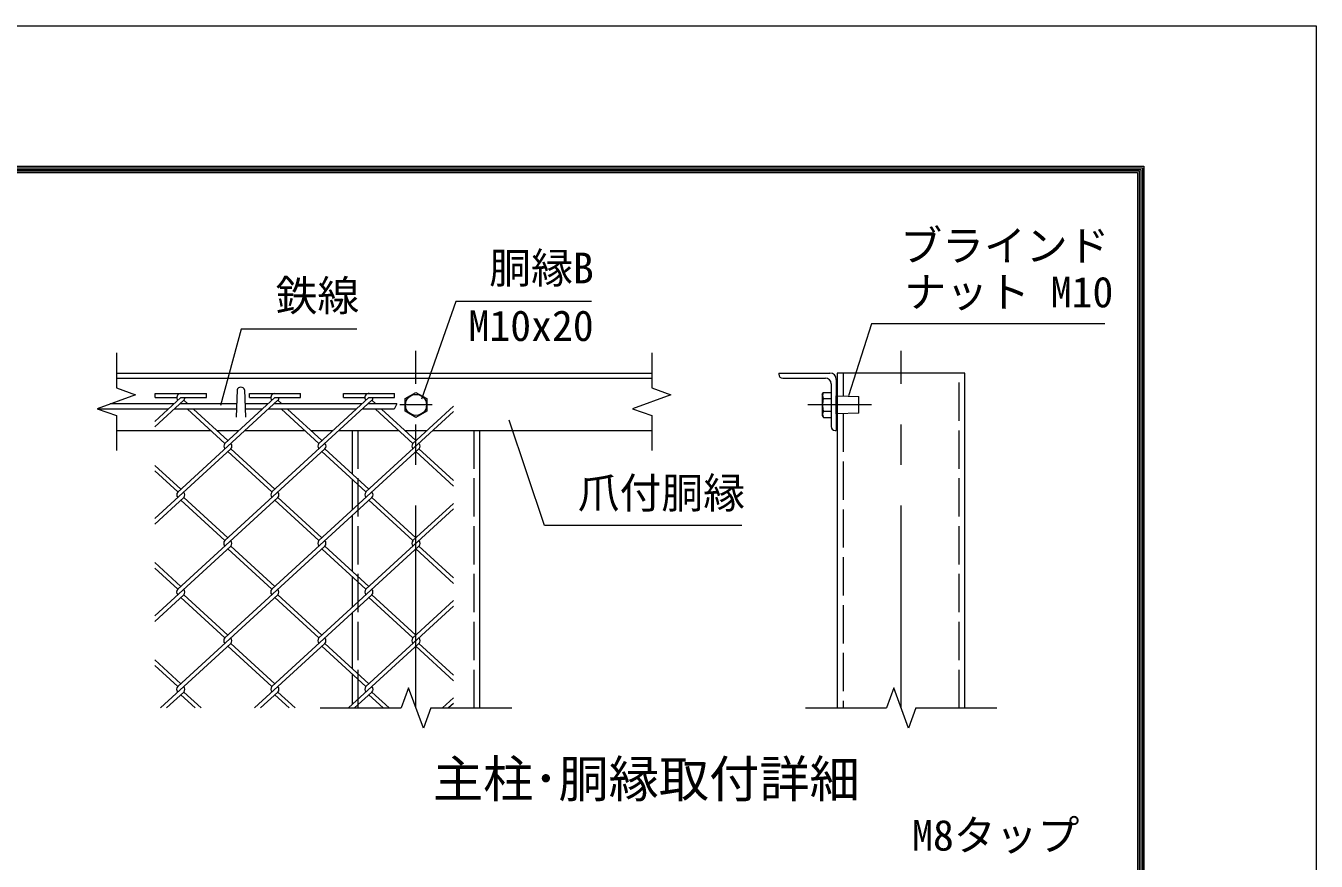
# Model space of a CAD drawing. Units: millimetres at full size; details may follow other scales. Extents: x -8400 to 8400, y -5940 to 5940.
# Drawn here: x 4354 to 8400, y 3321 to 5940 of the extents above; entities that cross this region are included whole.
import ezdxf
from ezdxf.enums import TextEntityAlignment as Align

# ---------------------------------------------------------------- set-up
doc = ezdxf.new("R2010")
doc.units = ezdxf.units.MM
doc.header["$LTSCALE"] = 20
doc.linetypes.add('DASHED', pattern=[7.5, 6, -1.5])
doc.linetypes.add('USER1', pattern=[50.8, 31.75, -6.35, 6.35, -6.35])
for name, color, linetype, lineweight in [('0-0_D-STR1', 1, 'Continuous', 18), ('0-1_D-BMK', 2, 'USER1', 13), ('0-2_D-STR3', 3, 'Continuous', 13), ('0-4_D-STR-DIM', 7, 'Continuous', 13), ('0-8_D-STR-TXT', 7, 'Continuous', 13), ('0-9_D-TTL-TXT', 7, 'Continuous', 13), ('0-A_D-STR2', 7, 'Continuous', 13), ('0-C_D-TTL', 7, 'Continuous', 18)]:
    doc.layers.add(name, color=color, linetype=linetype, lineweight=lineweight)
doc.styles.add('ＭＳ ゴシック', font='')
doc.styles.get('ＭＳ ゴシック').set_extended_font_data('MS Gothic')

msp = doc.modelspace()

# ---------------------------------------------------------------- linework, layer by layer
at = {"layer": '0-0_D-STR1'}
for p, q in [((4638.54, 4851.59), (6316.79, 4851.59)), ((4638.54, 4835.59), (6316.79, 4835.59)), ((6715.37, 4851.59), (6715.37, 4847.59)), ((6715.37, 4851.59), (6875.37, 4851.59)), ((6727.37, 4835.59), (6861.37, 4835.59)), ((6879.37, 4817.59), (6879.37, 4683.59)), ((6895.37, 4831.59), (6895.37, 4671.59)), ((7298.57, 3801.59), (7298.57, 4851.59)), ((5016.54, 4799.08), (5013.54, 4713.08)), ((5040.54, 4799.08), (5043.54, 4713.08)), ((4638.54, 4671.59), (4934.01, 4671.59)), ((4952.95, 4671.59), (5022.73, 4671.59)), ((5041.68, 4671.59), (5228.92, 4671.59)), ((5247.86, 4671.59), (5317.64, 4671.59)), ((5336.12, 4671.59), (5523.83, 4671.59)), ((5377.66, 4671.59), (5377.66, 4535.13)), ((5542.77, 4671.59), (5612.56, 4671.59)), ((5631.03, 4671.59), (6316.79, 4671.59)), ((5777.66, 3801.59), (5777.66, 4671.59)), ((6891.37, 4671.59), (6895.37, 4671.59)), ((5377.66, 4517.77), (5377.66, 4421.86)), ((5377.66, 4404.5), (5377.66, 4230.17)), ((5377.66, 4212.81), (5377.66, 4116.91)), ((5377.66, 4099.54), (5377.66, 3925.42)), ((5377.66, 3908.05), (5377.66, 3812.15))]:
    msp.add_line(p, q, dxfattribs=at)
at = {"layer": '0-0_D-STR1', "linetype": 'DASHED'}
for p, q in [((6916.57, 4851.59), (6916.57, 4779.06)), ((7280.57, 3801.59), (7280.57, 4851.59)), ((6916.57, 4724.12), (6916.57, 3801.59)), ((5395.66, 4671.59), (5395.66, 3801.59)), ((5759.66, 3801.59), (5759.66, 4671.59))]:
    msp.add_line(p, q, dxfattribs=at)
at = {"layer": '0-0_D-STR1'}
msp.add_lwpolyline([(7298.57, 4851.59), (6898.57, 4851.59), (6898.57, 3801.59)], dxfattribs=at)
for centre, radius, start, end in [((6727.37, 4847.59), 12, 180, 270), ((6861.37, 4817.59), 18, 0, 90), ((6875.37, 4831.59), 20, 0, 90), ((5028.54, 4794.08), 13, 22.61986, 157.38014), ((6891.37, 4683.59), 12, 180, 270)]:
    msp.add_arc(centre, radius, start, end, dxfattribs=at)
at = {"layer": '0-1_D-BMK'}
for p, q in [((5577.66, 3801.59), (5577.66, 4921.59)), ((7098.57, 3801.59), (7098.57, 4921.59)), ((5628.66, 4751.59), (5526.66, 4751.59)), ((7006.18, 4751.59), (6806.18, 4751.59))]:
    msp.add_line(p, q, dxfattribs=at)
at = {"layer": '0-2_D-STR3'}
for p, q in [((6851.37, 4784.59), (6854.99, 4790.85)), ((6851.37, 4784.59), (6851.37, 4718.59)), ((6854.99, 4790.85), (6879.37, 4790.85)), ((6879.37, 4790.85), (6879.37, 4712.33)), ((6895.37, 4723.59), (6895.37, 4779.59)), ((6966.57, 4725.59), (6966.57, 4777.59)), ((4801.16, 4738.59), (4581.92, 4738.59)), ((4818.62, 4754.59), (4619.31, 4754.59)), ((5014.43, 4738.59), (4820.11, 4738.59)), ((5014.98, 4754.59), (4837.57, 4754.59)), ((5113.53, 4754.59), (5042.09, 4754.59)), ((5096.07, 4738.59), (5042.65, 4738.59)), ((5390.98, 4738.59), (5115.02, 4738.59)), ((5408.44, 4754.59), (5132.48, 4754.59)), ((5508.87, 4738.59), (5409.45, 4738.59)), ((5518.11, 4754.59), (5426.92, 4754.59)), ((6854.99, 4771.22), (6879.37, 4771.22)), ((5577.66, 4712.33), (5543.66, 4731.96)), ((5611.66, 4731.96), (5577.66, 4712.33)), ((6851.37, 4718.59), (6854.99, 4712.33)), ((6854.99, 4731.96), (6879.37, 4731.96)), ((6854.99, 4712.33), (6879.37, 4712.33)), ((6966.57, 4725.59), (6898.57, 4723.59))]:
    msp.add_line(p, q, dxfattribs=at)
for points in [[(5543.66, 4731.96), (5543.66, 4771.22), (5577.66, 4790.85)], [(5577.66, 4790.85), (5611.66, 4771.22), (5611.66, 4731.96)], [(6898.57, 4723.59), (6898.57, 4779.59), (6966.57, 4777.59)]]:
    msp.add_lwpolyline(points, dxfattribs=at)
msp.add_circle((5577.66, 4751.59), 33, dxfattribs=at)
for centre, radius, start, end in [((6869.33, 4781.04), 17.38, 145.61575, 214.38425), ((6896.97, 4779.59), 1.6, 0, 180), ((6916.91, 4751.59), 64.96, 162.41205, 197.58795), ((6869.33, 4722.15), 17.38, 145.61575, 214.38425), ((6896.97, 4723.59), 1.6, 180, 0)]:
    msp.add_arc(centre, radius, start, end, dxfattribs=at)
at = {"layer": '0-4_D-STR-DIM'}
for p, q in [((4638.54, 4914.59), (4638.54, 4805.2)), ((6316.79, 4914.59), (6316.79, 4805.2)), ((4698.44, 4783.4), (4578.63, 4739.79)), ((4638.54, 4805.2), (4698.44, 4783.4)), ((6376.7, 4783.4), (6256.89, 4739.79)), ((6316.79, 4805.2), (6376.7, 4783.4)), ((4578.63, 4739.79), (4638.54, 4717.98)), ((5518.11, 4754.59), (5508.87, 4738.59)), ((6256.89, 4739.79), (6316.79, 4717.98)), ((4638.54, 4717.98), (4638.54, 4608.59)), ((6316.79, 4717.98), (6316.79, 4608.59)), ((5554.58, 3865.02), (5531.49, 3801.59)), ((5600.75, 3738.16), (5554.58, 3865.02)), ((7075.49, 3865.02), (7052.4, 3801.59)), ((7121.66, 3738.16), (7075.49, 3865.02)), ((5277.66, 3801.59), (5531.49, 3801.59)), ((5623.84, 3801.59), (5600.75, 3738.16)), ((5623.84, 3801.59), (5877.66, 3801.59)), ((6798.57, 3801.59), (7052.4, 3801.59)), ((7144.74, 3801.59), (7121.66, 3738.16)), ((7144.74, 3801.59), (7398.57, 3801.59))]:
    msp.add_line(p, q, dxfattribs=at)
at = {"layer": '0-8_D-STR-TXT'}
for points in [[(6127.56, 5075.95), (5702.37, 5075.95), (5594.88, 4769.13)], [(5391.76, 4988.54), (5030.01, 4988.54), (4964.63, 4749.42)], [(7737.65, 5005.46), (7005.85, 5005.46), (6933.19, 4780.5)], [(6598.89, 4373.64), (5980.8, 4373.64), (5869.83, 4703.62)]]:
    msp.add_lwpolyline(points, dxfattribs=at)
at = {"layer": '0-A_D-STR2'}
for p, q in [((4840.39, 4774.74), (4758.54, 4699.74)), ((4760.39, 4787.54), (4920.39, 4787.54)), ((4760.39, 4774.74), (4760.39, 4787.54)), ((4760.39, 4774.74), (4827.54, 4774.74)), ((4840.39, 4774.74), (4920.39, 4774.74)), ((4920.39, 4774.74), (4920.39, 4787.54)), ((5135.3, 4774.74), (4978.37, 4630.94)), ((5055.3, 4787.54), (5215.3, 4787.54)), ((5055.3, 4774.74), (5055.3, 4787.54)), ((5055.3, 4774.74), (5122.45, 4774.74)), ((5430.21, 4774.74), (5273.28, 4630.94)), ((5350.21, 4787.54), (5510.21, 4787.54)), ((5350.21, 4774.74), (5350.21, 4787.54)), ((5350.21, 4774.74), (5417.36, 4774.74)), ((5430.21, 4774.74), (5510.21, 4774.74)), ((5510.21, 4774.74), (5510.21, 4787.54)), ((4849.86, 4766.06), (4758.54, 4682.38)), ((5144.77, 4766.06), (4830.94, 4478.48)), ((4843.43, 4754.59), (4840.39, 4757.38)), ((4862.37, 4754.59), (4849.86, 4766.06)), ((4978.37, 4630.94), (4860.89, 4738.59)), ((4987.84, 4639.62), (4879.83, 4738.59)), ((5439.45, 4766.28), (5125.61, 4478.7)), ((5138.34, 4754.59), (5135.3, 4757.38)), ((5157.28, 4754.59), (5144.77, 4766.06)), ((5273.28, 4630.94), (5155.8, 4738.59)), ((5282.75, 4639.62), (5174.74, 4738.59)), ((5433.25, 4754.59), (5429.97, 4757.59)), ((5452.19, 4754.59), (5439.45, 4766.28)), ((5568.19, 4630.94), (5450.71, 4738.59)), ((5577.66, 4639.62), (5469.66, 4738.59)), ((5695.38, 4747.49), (5568.19, 4630.94)), ((5695.38, 4730.56), (5420.52, 4478.7)), ((4997.1, 4613.82), (4758.54, 4395.21)), ((5291.99, 4613.8), (4978.16, 4326.22)), ((5135.08, 4487.38), (4997.1, 4613.82)), ((5586.9, 4613.8), (5273.07, 4326.22)), ((5430, 4487.38), (5292.01, 4613.82)), ((5695.38, 4514.39), (5586.9, 4613.8)), ((5125.61, 4478.7), (4987.63, 4605.14)), ((5420.52, 4478.7), (5282.54, 4605.14)), ((5695.38, 4497.03), (5577.43, 4605.12)), ((4840.17, 4487.38), (4758.54, 4562.19)), ((4830.7, 4478.7), (4758.54, 4544.82)), ((4849.65, 4461.34), (4758.54, 4377.85)), ((5144.56, 4461.34), (4830.7, 4173.74)), ((4978.16, 4326.22), (4840.17, 4452.66)), ((4987.63, 4334.9), (4849.65, 4461.34)), ((5439.47, 4461.34), (5125.61, 4173.74)), ((5273.07, 4326.22), (5135.08, 4452.66)), ((5282.54, 4334.9), (5144.56, 4461.34)), ((5567.98, 4326.22), (5430, 4452.66)), ((5577.45, 4334.9), (5439.47, 4461.34)), ((5695.38, 4425.6), (5420.52, 4173.74)), ((5695.38, 4442.96), (5567.98, 4326.22)), ((4997.1, 4308.86), (4758.54, 4090.25)), ((5292.01, 4308.86), (4978.16, 4021.26)), ((5125.61, 4173.74), (4987.63, 4300.18)), ((5135.08, 4182.42), (4997.1, 4308.86)), ((5586.92, 4308.86), (5273.07, 4021.26)), ((5420.52, 4173.74), (5283.37, 4299.42)), ((5430, 4182.42), (5292.01, 4308.86)), ((5695.38, 4192.12), (5577.45, 4300.18)), ((5695.38, 4209.48), (5586.92, 4308.86)), ((4840.17, 4182.42), (4758.54, 4257.23)), ((4830.7, 4173.74), (4758.54, 4239.87)), ((4849.65, 4156.38), (4758.54, 4072.89)), ((5144.56, 4156.38), (4830.7, 3868.78)), ((4978.16, 4021.26), (4840.17, 4147.7)), ((4987.63, 4029.94), (4849.65, 4156.38)), ((5439.47, 4156.38), (5125.61, 3868.78)), ((5273.07, 4021.26), (5135.08, 4147.7)), ((5282.54, 4029.94), (5144.56, 4156.38)), ((5567.98, 4021.26), (5430, 4147.7)), ((5577.45, 4029.94), (5439.47, 4156.38)), ((5695.38, 4138), (5567.98, 4021.26)), ((5695.38, 4120.64), (5420.52, 3868.78)), ((4997.1, 4003.9), (4776.32, 3801.59)), ((5125.61, 3868.78), (4987.63, 3995.22)), ((5135.08, 3877.46), (4997.1, 4003.9)), ((5292.01, 4003.9), (5071.23, 3801.59)), ((5420.52, 3868.78), (5282.54, 3995.22)), ((5430, 3877.46), (5292.01, 4003.9)), ((5586.92, 4003.9), (5366.14, 3801.59)), ((5695.38, 3887.16), (5577.45, 3995.22)), ((5695.38, 3904.52), (5586.92, 4003.9)), ((4840.17, 3877.46), (4758.54, 3952.27)), ((4830.7, 3868.78), (4758.54, 3934.91)), ((4849.65, 3851.42), (4795.27, 3801.59)), ((4904.03, 3801.59), (4849.65, 3851.42)), ((5144.56, 3851.42), (5090.18, 3801.59)), ((5198.94, 3801.59), (5144.56, 3851.42)), ((5439.47, 3851.42), (5385.09, 3801.59)), ((5493.85, 3801.59), (5439.47, 3851.42)), ((4885.08, 3801.59), (4840.17, 3842.74)), ((5179.99, 3801.59), (5135.08, 3842.74)), ((5474.9, 3801.59), (5430, 3842.74)), ((5695.38, 3833.05), (5661.05, 3801.59)), ((5695.38, 3815.69), (5680, 3801.59))]:
    msp.add_line(p, q, dxfattribs=at)
msp.add_lwpolyline([(5135.3, 4774.74), (5215.3, 4774.74), (5215.3, 4787.54)], dxfattribs=at)
for centre, start, end in [((4840.39, 4774.74), 95, 222.5), ((4840.39, 4774.74), 317.5, 0), ((5135.3, 4774.74), 95, 222.5), ((5135.3, 4774.74), 317.5, 0), ((5430.21, 4774.74), 85, 222.5), ((5430.21, 4774.74), 317.5, 0), ((4987.84, 4622.26), 137.5, 222.5), ((4987.84, 4622.26), 317.5, 42.5), ((5282.75, 4622.26), 137.5, 222.5), ((5282.75, 4622.26), 317.5, 42.5), ((5577.66, 4622.26), 137.5, 222.5), ((5577.66, 4622.26), 317.5, 42.5), ((4840.39, 4469.78), 137.5, 222.5), ((4840.39, 4469.78), 317.5, 42.5), ((5135.3, 4469.78), 137.5, 222.5), ((5135.3, 4469.78), 317.5, 42.5), ((5430.21, 4469.78), 137.5, 222.5), ((5430.21, 4469.78), 317.5, 42.5), ((4987.63, 4317.54), 137.5, 222.5), ((4987.63, 4317.54), 317.5, 42.5), ((5282.54, 4317.54), 137.5, 222.5), ((5282.54, 4317.54), 317.5, 42.5), ((5577.66, 4317.3), 137.5, 222.5), ((5577.66, 4317.3), 317.5, 42.5), ((4840.15, 4165.04), 137.5, 222.5), ((4840.15, 4165.04), 317.5, 42.5), ((5135.06, 4165.04), 137.5, 222.5), ((5135.06, 4165.04), 317.5, 42.5), ((5429.97, 4165.04), 137.5, 222.5), ((5429.97, 4165.04), 317.5, 42.5), ((4987.63, 4012.58), 137.5, 222.5), ((4987.63, 4012.58), 317.5, 42.5), ((5282.54, 4012.58), 137.5, 222.5), ((5282.54, 4012.58), 317.5, 42.5), ((5577.66, 4012.34), 137.5, 222.5), ((5577.66, 4012.34), 317.5, 42.5), ((4840.15, 3860.08), 137.5, 222.5), ((4840.15, 3860.08), 317.5, 42.5), ((5135.32, 3859.88), 137.5, 222.5), ((5135.32, 3859.88), 317.5, 42.5), ((5430.23, 3859.88), 137.5, 222.5), ((5430.23, 3859.88), 317.5, 42.5)]:
    msp.add_arc(centre, 12.85, start, end, dxfattribs=at)
at = {"layer": '0-C_D-TTL', "color": 2}
msp.add_lwpolyline([(-8400, 5940), (8400, 5940), (8400, -5940), (-8400, -5940)], close=True, dxfattribs=at)
at = {"layer": '0-C_D-TTL'}
for points in [[(-7860, 5500), (7860, 5500), (7860, -5500), (-7860, -5500)], [(-7855, 5495), (7855, 5495), (7855, -5495), (-7855, -5495)], [(-7850, 5490), (7850, 5490), (7850, -5490), (-7850, -5490)], [(-7845, 5485), (7845, 5485), (7845, -5485), (-7845, -5485)], [(-7840, 5480), (7840, 5480), (7840, -5480), (-7840, -5480)]]:
    msp.add_lwpolyline(points, close=True, dxfattribs=at)

# ---------------------------------------------------------------- texts
at = {"layer": '0-8_D-STR-TXT', "style": 'ＭＳ ゴシック'}
for s, p in [('ブラインド', (7096.02, 5173.82)), ('胴縁B', (5807.26, 5103.92)), ('鉄線', (5137.44, 5017.26)), ('ナット M10', (7108.71, 5028.6)), ('M10x20', (5742.28, 4923.14)), ('爪付胴縁', (6084.68, 4398.81)), ('M8タップ', (7133.11, 3325.77))]:
    msp.add_text(s, height=96.19, dxfattribs=at).set_placement(p, align=Align.BOTTOM_LEFT)
at = {"layer": '0-9_D-TTL-TXT', "style": 'ＭＳ ゴシック'}
msp.add_text('主柱･胴縁取付詳細', height=115.4, dxfattribs=at).set_placement((5630.86, 3486.89), align=Align.BOTTOM_LEFT)

doc.saveas('drawing.dxf')
